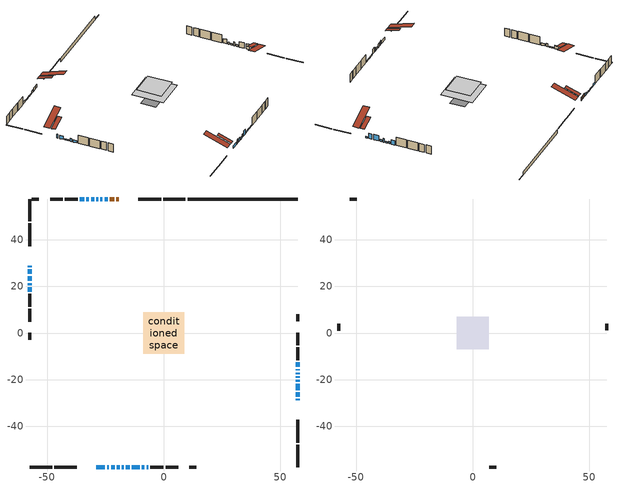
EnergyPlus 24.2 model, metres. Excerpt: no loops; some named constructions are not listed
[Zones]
conditioned space
 floor outside (Floor1 construction): -3.67,-3.67 -3.67,3.67 3.67,3.67 3.67,-3.67 z1.23
 floor adiabatic (AdiabaticFloorConstruction): -8.87,-8.87 -8.87,8.87 8.87,8.87 8.87,-8.87 z3.67
 floor foundation (Slab1 construction): -7.67,-4.14 -7.67,4.14 7.67,4.14 7.67,-4.14 z-1
 wall outside (RimJoist1 construction): 9.32,57.49 -0.24,57.49 / -57.49,-57.49 -47.93,-57.49 / -57.49,57.49 -57.49,47.93 / 57.49,-57.49 57.49,-47.93 z1.23:1.53
 wall outside (RimJoist2 construction): -1.17,57.49 -10.85,57.49 / -47.01,-57.49 -37.32,-57.49 / -57.49,47.01 -57.49,37.32 / 57.49,-47.01 57.49,-37.32 z1.23:1.53
 wall outside (AdiabaticWallConstruction 1): -19.27,57.49 -20.38,57.49 / -21.31,57.49 -23.13,57.49 z1.23:3.26
 wall outside (AdiabaticWallConstruction): 57.49,-28.9 57.49,-28.24 z1.23:2.09; -28.9,-57.49 -25.24,-57.49 z1.23:2.75; -57.49,28.9 -57.49,28.29 / 57.49,-19.14 57.49,-18.53 z1.23:3.57; 57.49,-27.31 57.49,-25.48 z1.23:4.33; 57.49,-24.55 57.49,-21.76 z1.23:4.48; 57.49,-20.83 57.49,-20.07 / -20.12,-57.49 -18.9,-57.49 / -34.19,57.49 -35.97,57.49 z1.23:2.4; 57.49,-17.6 57.49,-16.99 z1.23:2.12; 57.49,-16.06 57.49,-15.45 / -57.49,19.55 -57.49,17.72 z1.23:2.55; -24.06,57.49 -25.38,57.49 z1.23:2.65; -26.3,57.49 -27.22,57.49 z1.23:1.89; -57.49,27.36 -57.49,25.33 / -17.97,-57.49 -17.26,-57.49 z1.23:3.11; -24.31,-57.49 -23.5,-57.49 z1.23:3.67; -22.57,-57.49 -21.05,-57.49 z1.23:3.14; -16.33,-57.49 -14.55,-57.49 z1.23:4.2; -28.15,57.49 -28.97,57.49 / -57.49,24.4 -57.49,22.32 / -13.63,-57.49 -10.32,-57.49 / -9.39,-57.49 -8.27,-57.49 / -7.35,-57.49 -6.63,-57.49 / -29.89,57.49 -31.21,57.49 / -32.14,57.49 -33.26,57.49 z1.23:1.84; 57.49,-14.52 57.49,-12.64 z1.23:3.92; -57.49,21.39 -57.49,20.47 z1.23:3.06
 wall outside (Wall1 construction): -36.89,57.49 -42.44,57.49 / -5.71,-57.49 -0.16,-57.49 / -57.49,16.79 -57.49,11.25 / 57.49,-11.71 57.49,-6.17 z1.23:6.11
 wall outside (Wall2 construction): -43.37,57.49 -48.8,57.49 / 0.77,-57.49 6.2,-57.49 / -57.49,10.32 -57.49,4.88 / 57.49,-5.24 57.49,0.19 z1.23:6.11
 wall outside (Wall4 construction): -53.61,57.49 -56.56,57.49 / 11.01,-57.49 13.96,-57.49 / -57.49,0.07 -57.49,-2.88 / 57.49,5 57.49,7.96 z1.23:6.11
 wall foundation (FoundationWall1 construction): 10.25,57.49,-1 10.25,57.49,1.23 52.77,57.49,1.23 52.77,57.49,-0.59 57.49,57.49,-0.59 57.49,57.49,-1
 window (WindowConstruction): 57.49,-28.9 57.49,-28.24 z1.23:2.09
 window (WindowConstruction 8): -28.9,-57.49 -25.24,-57.49 z1.23:2.75
 window (WindowConstruction 22): -57.49,28.9 -57.49,28.29 z1.23:3.57
 window (WindowConstruction 9): 57.49,-27.31 57.49,-25.48 z1.23:4.33
 window (WindowConstruction 10): 57.49,-24.55 57.49,-21.76 z1.23:4.48
 window (WindowConstruction 11): 57.49,-20.83 57.49,-20.07 z1.23:2.4
 window (WindowConstruction 12): 57.49,-19.14 57.49,-18.53 z1.23:3.57
 window (WindowConstruction 13): 57.49,-17.6 57.49,-16.99 z1.23:2.12
 window (WindowConstruction 1): 57.49,-16.06 57.49,-15.45 z1.23:2.55
 window (WindowConstruction 14): -24.06,57.49 -25.38,57.49 z1.23:2.65
 window (WindowConstruction 15): -26.31,57.49 -27.22,57.49 z1.23:1.89
 window (WindowConstruction 16): -57.49,27.36 -57.49,25.33 z1.23:3.11
 window (WindowConstruction 17): -24.31,-57.49 -23.5,-57.49 z1.23:3.67
 window (WindowConstruction 18): -22.57,-57.49 -21.05,-57.49 z1.23:3.14
 window (WindowConstruction 19): -20.12,-57.49 -18.9,-57.49 z1.23:2.4
 window (WindowConstruction 20): -17.97,-57.49 -17.26,-57.49 z1.23:3.11
 window (WindowConstruction 21): -16.33,-57.49 -14.55,-57.49 z1.23:4.2
 window (WindowConstruction 23): -28.15,57.49 -28.96,57.49 z1.23:1.84
 window (WindowConstruction 2): 57.49,-14.52 57.49,-12.64 z1.23:3.92
 window (WindowConstruction 24): -57.49,24.4 -57.49,22.32 z1.23:1.84
 window (WindowConstruction 25): -13.63,-57.49 -10.32,-57.49 z1.23:1.84
 window (WindowConstruction 26): -9.39,-57.49 -8.27,-57.49 z1.23:1.84
 window (WindowConstruction 27): -7.34,-57.49 -6.63,-57.49 z1.23:1.84
 window (WindowConstruction 3): -29.89,57.49 -31.21,57.49 z1.23:1.84
 window (WindowConstruction 4): -32.14,57.49 -33.26,57.49 z1.23:1.84
 window (WindowConstruction 5): -34.19,57.49 -35.97,57.49 z1.23:2.4
 window (WindowConstruction 6): -57.49,21.39 -57.49,20.48 z1.23:3.06
 window (WindowConstruction 7): -57.49,19.55 -57.49,17.72 z1.23:2.55
 door (Door): -19.27,57.49 -20.38,57.49 z1.23:3.26
 door (Door 1): -21.31,57.49 -23.13,57.49 z1.23:3.26
 ceiling adiabatic (AdiabaticFloorConstruction): 8.87,-8.87 8.87,8.87 -8.87,8.87 -8.87,-8.87 z3.67
 roof outside (Roof2 construction): -18.34,57.49,6.11 -18.34,49.59,8.74 -16.26,49.59,8.74 -16.26,57.49,6.11; -29.83,-57.49,6.11 -29.83,-49.59,8.74 -31.91,-49.59,8.74 -31.91,-57.49,6.11; -57.49,29.83,6.11 -49.59,29.83,8.74 -49.59,31.91,8.74 -57.49,31.91,6.11; 57.49,-29.83,6.11 49.59,-29.83,8.74 49.59,-31.91,8.74 57.49,-31.91,6.11
attic - vented
 floor to conditioned space (Floor2 construction Reversed): -6.91,-6.91 -6.91,6.91 6.91,6.91 6.91,-6.91 z6.11
 wall outside (Wall3 construction): -49.73,57.49 -52.68,57.49 / 7.13,-57.49 10.08,-57.49 / -57.49,3.95 -57.49,1 / 57.49,1.12 57.49,4.07 z1.23:6.11
 roof outside (Roof1 construction): -15.33,57.49,6.11 -15.33,44.03,10.6 -11.78,44.03,10.6 -11.78,57.49,6.11; -32.84,-57.49,6.11 -32.84,-44.03,10.6 -36.39,-44.03,10.6 -36.39,-57.49,6.11; -57.49,32.84,6.11 -44.03,32.84,10.6 -44.03,36.39,10.6 -57.49,36.39,6.11; 57.49,-32.84,6.11 44.03,-32.84,10.6 44.03,-36.39,10.6 57.49,-36.39,6.11
[Construction]
Floor2 construction: ceiling loosefill ins, ceiling stud and cavity, gypsum board
[EnergyManagementSystem:Program]
component_loads_program: Set loads_htg_walls = 0; Set loads_htg_rim_joists = 0; Set loads_htg_foundation_walls = 0; Set loads_htg_floors = 0; Set loads_htg_slabs = 0; Set loads_htg_ceilings = 0; Set loads_htg_roofs = 0; Set loads_htg_windows_conduction = 0; Set loads_htg_windows_solar = 0; Set loads_htg_doors = 0; Set loads_htg_skylights_conduction = 0; Set loads_htg_skylights_solar = 0; Set loads_htg_internal_mass = 0; Set loads_htg_intgains = 0; Set loads_htg_lighting = 0; Set loads_htg_infil = 0; Set loads_htg_mechvent = 0; Set loads_htg_natvent = 0; Set loads_htg_whf = 0; Set loads_htg_ducts = 0; Set loads_clg_walls = 0; Set loads_clg_rim_joists = 0; Set loads_clg_foundation_walls = 0; Set loads_clg_floors = 0; Set loads_clg_slabs = 0; Set loads_clg_ceilings = 0; Set loads_clg_roofs = 0; Set loads_clg_windows_conduction = 0; Set loads_clg_windows_solar = 0; Set loads_clg_doors = 0; Set loads_clg_skylights_conduction = 0; Set loads_clg_skylights_solar = 0; Set loads_clg_internal_mass = 0; Set loads_clg_intgains = 0; Set loads_clg_lighting = 0; Set loads_clg_infil = 0; Set loads_clg_mechvent = 0; Set loads_clg_natvent = 0; Set loads_clg_whf = 0; Set loads_clg_ducts = 0; Set hr_walls = 0; Set hr_walls = hr_walls + s_conv_18 + s_ig_18 + s_sol_18 + s_lgt_18 + s_surf_18; Set hr_walls = hr_walls + s_conv_19 + s_ig_19 + s_sol_19 + s_lgt_19 + s_surf_19; Set hr_walls = hr_walls + s_conv_20 + s_ig_20 + s_sol_20 + s_lgt_20 + s_surf_20; Set hr_walls = hr_walls + s_conv_21 + s_ig_21 + s_sol_21 + s_lgt_21 + s_surf_21; Set hr_walls = hr_walls + s_conv_22 + s_ig_22 + s_sol_22 + s_lgt_22 + s_surf_22; Set hr_walls = hr_walls + s_conv_23 + s_ig_23 + s_sol_23 + s_lgt_23 + s_surf_23; Set hr_walls = hr_walls + s_conv_24 + s_ig_24 + s_sol_24 + s_lgt_24 + s_surf_24; Set hr_walls = hr_walls + s_conv_25 + s_ig_25 + s_sol_25 + s_lgt_25 + s_surf_25; Set hr_walls = hr_walls + s_conv_26 + s_ig_26 + s_sol_26 + s_lgt_26 + s_surf_26; Set hr_walls = hr_walls + s_conv_27 + s_ig_27 + s_sol_27 + s_lgt_27 + s_surf_27; Set hr_walls = hr_walls + s_conv_28 + s_ig_28 + s_sol_28 + s_lgt_28 + s_surf_28; Set hr_walls = hr_walls + s_conv_29 + s_ig_29 + s_sol_29 + s_lgt_29 + s_surf_29; Set hr_rim_joists = 0; Set hr_rim_joists = hr_rim_joists + s_conv_5 + s_ig_5 + s_sol_5 + s_lgt_5 + s_surf_5; Set hr_rim_joists = hr_rim_joists + s_conv_6 + s_ig_6 + s_sol_6 + s_lgt_6 + s_surf_6; Set hr_rim_joists = hr_rim_joists + s_conv_7 + s_ig_7 + s_sol_7 + s_lgt_7 + s_surf_7; Set hr_rim_joists = hr_rim_joists + s_conv_8 + s_ig_8 + s_sol_8 + s_lgt_8 + s_surf_8; Set hr_rim_joists = hr_rim_joists + s_conv_9 + s_ig_9 + s_sol_9 + s_lgt_9 + s_surf_9; Set hr_rim_joists = hr_rim_joists + s_conv_10 + s_ig_10 + s_sol_10 + s_lgt_10 + s_surf_10; Set hr_rim_joists = hr_rim_joists + s_conv_11 + s_ig_11 + s_sol_11 + s_lgt_11 + s_surf_11; Set hr_rim_joists = hr_rim_joists + s_conv_12 + s_ig_12 + s_sol_12 + s_lgt_12 + s_surf_12; Set hr_foundation_walls = 0; Set hr_foundation_walls = hr_foundation_walls + s_conv_2 + s_ig_2 + s_sol_2 + s_lgt_2 + s_surf_2; Set hr_floors = 0; Set hr_floors = hr_floors + s_conv + s_ig + s_sol + s_lgt + s_surf; Set hr_slabs = 0; Set hr_slabs = hr_slabs + s_conv_17 + s_ig_17 + s_sol_17 + s_lgt_17 + s_surf_17; Set hr_ceilings = 0; Set hr_ceilings = hr_ceilings + s_conv_1 + s_ig_1 + s_sol_1 + s_lgt_1 + s_surf_1; Set hr_roofs = 0; Set hr_roofs = hr_roofs + s_conv_13 + s_ig_13 + s_sol_13 + s_lgt_13 + s_surf_13; Set hr_roofs = hr_roofs + s_conv_14 + s_ig_14 + s_sol_14 + s_lgt_14 + s_surf_14; Set hr_roofs = hr_roofs + s_conv_15 + s_ig_15 + s_sol_15 + s_lgt_15 + s_surf_15; Set hr_roofs = hr_roofs + s_conv_16 + s_ig_16 + s_sol_16 + s_lgt_16 + s_surf_16; Set hr_windows_conduction = 0; Set hr_windows_conduction = hr_windows_conduction + ss_conv_2; Set hr_windows_conduction = hr_windows_conduction + ss_ig_2; Set hr_windows_conduction = hr_windows_conduction + ss_surf_2; Set hr_windows_conduction = hr_windows_conduction + ss_conv_3; Set hr_windows_conduction = hr_windows_conduction + ss_ig_3; Set hr_windows_conduction = hr_windows_conduction + ss_surf_3; Set hr_windows_conduction = hr_windows_conduction + ss_conv_4; Set hr_windows_conduction = hr_windows_conduction + ss_ig_4; Set hr_windows_conduction = hr_windows_conduction + ss_surf_4; Set hr_windows_conduction = hr_windows_conduction + ss_conv_5; Set hr_windows_conduction = hr_windows_conduction + ss_ig_5; Set hr_windows_conduction = hr_windows_conduction + ss_surf_5; Set hr_windows_conduction = hr_windows_conduction + ss_conv_6; Set hr_windows_conduction = hr_windows_conduction + ss_ig_6; Set hr_windows_conduction = hr_windows_conduction + ss_surf_6; Set hr_windows_conduction = hr_windows_conduction + ss_conv_7; Set hr_windows_conduction = hr_windows_conduction + ss_ig_7; Set hr_windows_conduction = hr_windows_conduction + ss_surf_7; Set hr_windows_conduction = hr_windows_conduction + ss_conv_8; Set hr_windows_conduction = hr_windows_conduction + ss_ig_8; Set hr_windows_conduction = hr_windows_conduction + ss_surf_8; Set hr_windows_conduction = hr_windows_conduction + ss_conv_9; Set hr_windows_conduction = hr_windows_conduction + ss_ig_9; Set hr_windows_conduction = hr_windows_conduction + ss_surf_9; Set hr_windows_conduction = hr_windows_conduction + ss_conv_10; Set hr_windows_conduction = hr_windows_conduction + ss_ig_10; Set hr_windows_conduction = hr_windows_conduction + ss_surf_10; Set hr_windows_conduction = hr_windows_conduction + ss_conv_11; Set hr_windows_conduction = hr_windows_conduction + ss_ig_11; Set hr_windows_conduction = hr_windows_conduction + ss_surf_11; Set hr_windows_conduction = hr_windows_conduction + ss_conv_12; Set hr_windows_conduction = hr_windows_conduction + ss_ig_12; Set hr_windows_conduction = hr_windows_conduction + ss_surf_12; Set hr_windows_conduction = hr_windows_conduction + ss_conv_13; Set hr_windows_conduction = hr_windows_conduction + ss_ig_13; Set hr_windows_conduction = hr_windows_conduction + ss_surf_13; Set hr_windows_conduction = hr_windows_conduction + ss_conv_14; Set hr_windows_conduction = hr_windows_conduction + ss_ig_14; Set hr_windows_conduction = hr_windows_conduction + ss_surf_14; Set hr_windows_conduction = hr_windows_conduction + ss_conv_15; Set hr_windows_conduction = hr_windows_conduction + ss_ig_15; Set hr_windows_conduction = hr_windows_conduction + ss_surf_15; Set hr_windows_conduction = hr_windows_conduction + ss_conv_16; Set hr_windows_conduction = hr_windows_conduction + ss_ig_16; Set hr_windows_conduction = hr_windows_conduction + ss_surf_16; Set hr_windows_conduction = hr_windows_conduction + ss_conv_17; Set hr_windows_conduction = hr_windows_conduction + ss_ig_17; Set hr_windows_conduction = hr_windows_conduction + ss_surf_17; Set hr_windows_conduction = hr_windows_conduction + ss_conv_18; Set hr_windows_conduction = hr_windows_conduction + ss_ig_18; Set hr_windows_conduction = hr_windows_conduction + ss_surf_18; Set hr_windows_conduction = hr_windows_conduction + ss_conv_19; Set hr_windows_conduction = hr_windows_conduction + ss_ig_19; Set hr_windows_conduction = hr_windows_conduction + ss_surf_19; Set hr_windows_conduction = hr_windows_conduction + ss_conv_20; Set hr_windows_conduction = hr_windows_conduction + ss_ig_20; Set hr_windows_conduction = hr_windows_conduction + ss_surf_20; Set hr_windows_conduction = hr_windows_conduction + ss_conv_21; Set hr_windows_conduction = hr_windows_conduction + ss_ig_21; Set hr_windows_conduction = hr_windows_conduction + ss_surf_21; Set hr_windows_conduction = hr_windows_conduction + ss_conv_22; Set hr_windows_conduction = hr_windows_conduction + ss_ig_22; Set hr_windows_conduction = hr_windows_conduction + ss_surf_22; Set hr_windows_conduction = hr_windows_conduction + ss_conv_23; Set hr_windows_conduction = hr_windows_conduction + ss_ig_23; Set hr_windows_conduction = hr_windows_conduction + ss_surf_23; Set hr_windows_conduction = hr_windows_conduction + ss_conv_24; Set hr_windows_conduction = hr_windows_conduction + ss_ig_24; Set hr_windows_conduction = hr_windows_conduction + ss_surf_24; Set hr_windows_conduction = hr_windows_conduction + ss_conv_25; Set hr_windows_conduction = hr_windows_conduction + ss_ig_25; Set hr_windows_conduction = hr_windows_conduction + ss_surf_25; Set hr_windows_conduction = hr_windows_conduction + ss_conv_26; Set hr_windows_conduction = hr_windows_conduction + ss_ig_26; Set hr_windows_conduction = hr_windows_conduction + ss_surf_26; Set hr_windows_conduction = hr_windows_conduction + ss_conv_27; Set hr_windows_conduction = hr_windows_conduction + ss_ig_27; Set hr_windows_conduction = hr_windows_conduction + ss_surf_27; Set hr_windows_conduction = hr_windows_conduction + ss_conv_28; Set hr_windows_conduction = hr_windows_conduction + ss_ig_28; Set hr_windows_conduction = hr_windows_conduction + ss_surf_28; Set hr_windows_conduction = hr_windows_conduction + ss_conv_29; Set hr_windows_conduction = hr_windows_conduction + ss_ig_29; Set hr_windows_conduction = hr_windows_conduction + ss_surf_29; Set hr_windows_solar = 0; Set hr_windows_solar = hr_windows_solar - ss_trans_in * ZoneTimestep * 3600 + ss_back_out * ZoneTimestep * 3600 + ss_trans_out * ZoneTimestep * 3600; Set hr_windows_solar = hr_windows_solar - ss_trans_in_1 * ZoneTimestep * 3600 + ss_back_out_1 * ZoneTimestep * 3600 + ss_trans_out_1 * ZoneTimestep * 3600; Set hr_windows_solar = hr_windows_solar - ss_trans_in_2 * ZoneTimestep * 3600 + ss_back_out_2 * ZoneTimestep * 3600 + ss_trans_out_2 * ZoneTimestep * 3600; Set hr_windows_solar = hr_windows_solar - ss_trans_in_3 * ZoneTimestep * 3600 + ss_back_out_3 * ZoneTimestep * 3600 + ss_trans_out_3 * ZoneTimestep * 3600; Set hr_windows_solar = hr_windows_solar - ss_trans_in_4 * ZoneTimestep * 3600 + ss_back_out_4 * ZoneTimestep * 3600 + ss_trans_out_4 * ZoneTimestep * 3600; Set hr_windows_solar = hr_windows_solar - ss_trans_in_5 * ZoneTimestep * 3600 + ss_back_out_5 * ZoneTimestep * 3600 + ss_trans_out_5 * ZoneTimestep * 3600; Set hr_windows_solar = hr_windows_solar - ss_trans_in_6 * ZoneTimestep * 3600 + ss_back_out_6 * ZoneTimestep * 3600 + ss_trans_out_6 * ZoneTimestep * 3600; Set hr_windows_solar = hr_windows_solar - ss_trans_in_7 * ZoneTimestep * 3600 + ss_back_out_7 * ZoneTimestep * 3600 + ss_trans_out_7 * ZoneTimestep * 3600; Set hr_windows_solar = hr_windows_solar - ss_trans_in_8 * ZoneTimestep * 3600 + ss_back_out_8 * ZoneTimestep * 3600 + ss_trans_out_8 * ZoneTimestep * 3600; Set hr_windows_solar = hr_windows_solar - ss_trans_in_9 * ZoneTimestep * 3600 + ss_back_out_9 * ZoneTimestep * 3600 + ss_trans_out_9 * ZoneTimestep * 3600; Set hr_windows_solar = hr_windows_solar - ss_trans_in_10 * ZoneTimestep * 3600 + ss_back_out_10 * ZoneTimestep * 3600 + ss_trans_out_10 * ZoneTimestep * 3600; Set hr_windows_solar = hr_windows_solar - ss_trans_in_11 * ZoneTimestep * 3600 + ss_back_out_11 * ZoneTimestep * 3600 + ss_trans_out_11 * ZoneTimestep * 3600; Set hr_windows_solar = hr_windows_solar - ss_trans_in_12 * ZoneTimestep * 3600 + ss_back_out_12 * ZoneTimestep * 3600 + ss_trans_out_12 * ZoneTimestep * 3600; Set hr_windows_solar = hr_windows_solar - ss_trans_in_13 * ZoneTimestep * 3600 + ss_back_out_13 * ZoneTimestep * 3600 + ss_trans_out_13 * ZoneTimestep * 3600; Set hr_windows_solar = hr_windows_solar - ss_trans_in_14 * ZoneTimestep * 3600 + ss_back_out_14 * ZoneTimestep * 3600 + ss_trans_out_14 * ZoneTimestep * 3600; Set hr_windows_solar = hr_windows_solar - ss_trans_in_15 * ZoneTimestep * 3600 + ss_back_out_15 * ZoneTimestep * 3600 + ss_trans_out_15 * ZoneTimestep * 3600; Set hr_windows_solar = hr_windows_solar - ss_trans_in_16 * ZoneTimestep * 3600 + ss_back_out_16 * ZoneTimestep * 3600 + ss_trans_out_16 * ZoneTimestep * 3600; Set hr_windows_solar = hr_windows_solar - ss_trans_in_17 * ZoneTimestep * 3600 + ss_back_out_17 * ZoneTimestep * 3600 + ss_trans_out_17 * ZoneTimestep * 3600; Set hr_windows_solar = hr_windows_solar - ss_trans_in_18 * ZoneTimestep * 3600 + ss_back_out_18 * ZoneTimestep * 3600 + ss_trans_out_18 * ZoneTimestep * 3600; Set hr_windows_solar = hr_windows_solar - ss_trans_in_19 * ZoneTimestep * 3600 + ss_back_out_19 * ZoneTimestep * 3600 + ss_trans_out_19 * ZoneTimestep * 3600; Set hr_windows_solar = hr_windows_solar - ss_trans_in_20 * ZoneTimestep * 3600 + ss_back_out_20 * ZoneTimestep * 3600 + ss_trans_out_20 * ZoneTimestep * 3600; Set hr_windows_solar = hr_windows_solar - ss_trans_in_21 * ZoneTimestep * 3600 + ss_back_out_21 * ZoneTimestep * 3600 + ss_trans_out_21 * ZoneTimestep * 3600; Set hr_windows_solar = hr_windows_solar - ss_trans_in_22 * ZoneTimestep * 3600 + ss_back_out_22 * ZoneTimestep * 3600 + ss_trans_out_22 * ZoneTimestep * 3600; Set hr_windows_solar = hr_windows_solar - ss_trans_in_23 * ZoneTimestep * 3600 + ss_back_out_23 * ZoneTimestep * 3600 + ss_trans_out_23 * ZoneTimestep * 3600; Set hr_windows_solar = hr_windows_solar - ss_trans_in_24 * ZoneTimestep * 3600 + ss_back_out_24 * ZoneTimestep * 3600 + ss_trans_out_24 * ZoneTimestep * 3600; Set hr_windows_solar = hr_windows_solar - ss_trans_in_25 * ZoneTimestep * 3600 + ss_back_out_25 * ZoneTimestep * 3600 + ss_trans_out_25 * ZoneTimestep * 3600; Set hr_windows_solar = hr_windows_solar - ss_trans_in_26 * ZoneTimestep * 3600 + ss_back_out_26 * ZoneTimestep * 3600 + ss_trans_out_26 * ZoneTimestep * 3600; Set hr_windows_solar = hr_windows_solar - ss_trans_in_27 * ZoneTimestep * 3600 + ss_back_out_27 * ZoneTimestep * 3600 + ss_trans_out_27 * ZoneTimestep * 3600; Set hr_doors = 0; Set hr_doors = hr_doors + ss_sol; Set hr_doors = hr_doors + ss_lgt; Set hr_doors = hr_doors + ss_conv; Set hr_doors = hr_doors + ss_ig; Set hr_doors = hr_doors + ss_surf; Set hr_doors = hr_doors + ss_sol_1; Set hr_doors = hr_doors + ss_lgt_1; Set hr_doors = hr_doors + ss_conv_1; Set hr_doors = hr_doors + ss_ig_1; Set hr_doors = hr_doors + ss_surf_1; Set hr_skylights_conduction = 0; Set hr_skylights_solar = 0; Set hr_internal_mass = 0; Set hr_internal_mass = hr_internal_mass + s_conv_3 + s_ig_3 + s_sol_3 + s_lgt_3 + s_surf_3; Set hr_internal_mass = hr_internal_mass + s_conv_4 + s_ig_4 + s_sol_4 + s_lgt_4 + s_surf_4; Set hr_internal_mass = hr_internal_mass + im_conv + im_ig + im_sol + im_lgt + im_surf; Set hr_internal_mass = hr_internal_mass + im_conv_1 + im_ig_1 + im_sol_1 + im_lgt_1 + im_surf_1; Set hr_intgains = 0; Set hr_intgains = hr_intgains - ig_ee_conv - ig_ee_rad - ig_ee_conv_1 - ig_ee_rad_1 - ig_ee_conv_2 - ig_ee_rad_2 - ig_ee_conv_3 - ig_ee_rad_3 - ig_ee_conv_4 - ig_ee_rad_4 - ig_ee_conv_5 - ig_ee_rad_5 - ig_ee_conv_6 - ig_ee_rad_6 - ig_oe_conv - ig_oe_rad - ig_oe_conv_1 - ig_oe_rad_1 - ig_oe_conv_2 - ig_oe_rad_2 - ig_oe_conv_3 - ig_oe_rad_3 - ig_oe_conv_4 - ig_oe_rad_4 - ig_oe_conv_5 - ig_oe_rad_5 - ig_ppl_conv - ig_ppl_rad; Set hr_lighting = 0; Set hr_lighting = hr_lighting - ig_lgt_conv - ig_lgt_rad - ig_lgt_vis; Set hr_infil = 0; Set hr_infil = hr_infil - airflow_gain + airflow_loss; Set hr_natvent = 0; Set hr_natvent = hr_natvent - airflow_gain_1 + airflow_loss_1; Set hr_whf = 0; Set hr_whf = hr_whf - airflow_gain_2 + airflow_loss_2; Set hr_mechvent = 0; Set hr_mechvent = hr_mechvent - mv_conv - mv_rad - mv_conv_1 - mv_rad_1 - mv_conv_2 - mv_rad_2 - mv_conv_3 - mv_rad_3 - mv_conv_4 - mv_rad_4 - mv_conv_5 - mv_rad_5 - mv_conv_6 - mv_rad_6 - mv_conv_7 - mv_rad_7; Set hr_ducts = 0; Set hr_intgains = hr_intgains + dhw_loss * (1.0*(1-dhw_rtf) + 1.0*dhw_rtf); Set hr_intgains = hr_intgains + dhw_loss_1 * (1.0*(1-dhw_rtf_1) + 1.0*dhw_rtf_1); Set htg_mode = 0; Set clg_mode = 0; If (htg_load_cond > 0); Set htg_mode = 1.0; ElseIf (clg_load_cond > 0); Set clg_mode = 1.0; Else; Set htg_season = 0; Set clg_season = 0; If ((DayOfYear >= 1) && (DayOfYear <= 365)); Set clg_season = 1; EndIf; If ((DayOfYear >= 1) && (DayOfYear <= 365)); Set htg_season = 1; EndIf; If ((airflow_gain_1 <> 0) || (airflow_loss_1 <> 0)) && (clg_season == 1); Set clg_mode = 1.0; ElseIf ((airflow_gain_2 <> 0) || (airflow_loss_2 <> 0)) && (clg_season == 1); Set clg_mode = 1.0; Else; Set Tmid_setpoint = (htg_sp_s_1 + clg_sp_s_1) / 2; If (tin_s_1 > Tmid_setpoint) && (clg_season == 1); Set clg_mode = 1.0; ElseIf (tin_s_1 < Tmid_setpoint) && (htg_season == 1); Set htg_mode = 1.0; EndIf; EndIf; EndIf; Set loads_htg_walls = loads_htg_walls + (hr_walls * htg_mode * 1); Set loads_htg_rim_joists = loads_htg_rim_joists + (hr_rim_joists * htg_mode * 1); Set loads_htg_foundation_walls = loads_htg_foundation_walls + (hr_foundation_walls * htg_mode * 1); Set loads_htg_floors = loads_htg_floors + (hr_floors * htg_mode * 1); Set loads_htg_slabs = loads_htg_slabs + (hr_slabs * htg_mode * 1); Set loads_htg_ceilings = loads_htg_ceilings + (hr_ceilings * htg_mode * 1); Set loads_htg_roofs = loads_htg_roofs + (hr_roofs * htg_mode * 1); Set loads_htg_windows_conduction = loads_htg_windows_conduction + (hr_windows_conduction * htg_mode * 1); Set loads_htg_windows_solar = loads_htg_windows_solar + (hr_windows_solar * htg_mode * 1); Set loads_htg_doors = loads_htg_doors + (hr_doors * htg_mode * 1); Set loads_htg_skylights_conduction = loads_htg_skylights_conduction + (hr_skylights_conduction * htg_mode * 1); Set loads_htg_skylights_solar = loads_htg_skylights_solar + (hr_skylights_solar * htg_mode * 1); Set loads_htg_internal_mass = loads_htg_internal_mass + (hr_internal_mass * htg_mode * 1); Set loads_htg_intgains = loads_htg_intgains + (hr_intgains * htg_mode * 1); Set loads_htg_lighting = loads_htg_lighting + (hr_lighting * htg_mode * 1); Set loads_htg_infil = loads_htg_infil + (hr_infil * htg_mode * 1); Set loads_htg_mechvent = loads_htg_mechvent + (hr_mechvent * htg_mode * 1); Set loads_htg_natvent = loads_htg_natvent + (hr_natvent * htg_mode * 1); Set loads_htg_whf = loads_htg_whf + (hr_whf * htg_mode * 1); Set loads_htg_ducts = loads_htg_ducts + (hr_ducts * htg_mode * 1); Set loads_clg_walls = loads_clg_walls + (-hr_walls * clg_mode * 1); Set loads_clg_rim_joists = loads_clg_rim_joists + (-hr_rim_joists * clg_mode * 1); Set loads_clg_foundation_walls = loads_clg_foundation_walls + (-hr_foundation_walls * clg_mode * 1); Set loads_clg_floors = loads_clg_floors + (-hr_floors * clg_mode * 1); Set loads_clg_slabs = loads_clg_slabs + (-hr_slabs * clg_mode * 1); Set loads_clg_ceilings = loads_clg_ceilings + (-hr_ceilings * clg_mode * 1); Set loads_clg_roofs = loads_clg_roofs + (-hr_roofs * clg_mode * 1); Set loads_clg_windows_conduction = loads_clg_windows_conduction + (-hr_windows_conduction * clg_mode * 1); Set loads_clg_windows_solar = loads_clg_windows_solar + (-hr_windows_solar * clg_mode * 1); Set loads_clg_doors = loads_clg_doors + (-hr_doors * clg_mode * 1); Set loads_clg_skylights_conduction = loads_clg_skylights_conduction + (-hr_skylights_conduction * clg_mode * 1); Set loads_clg_skylights_solar = loads_clg_skylights_solar + (-hr_skylights_solar * clg_mode * 1); Set loads_clg_internal_mass = loads_clg_internal_mass + (-hr_internal_mass * clg_mode * 1); Set loads_clg_intgains = loads_clg_intgains + (-hr_intgains * clg_mode * 1); Set loads_clg_lighting = loads_clg_lighting + (-hr_lighting * clg_mode * 1); Set loads_clg_infil = loads_clg_infil + (-hr_infil * clg_mode * 1); Set loads_clg_mechvent = loads_clg_mechvent + (-hr_mechvent * clg_mode * 1); Set loads_clg_natvent = loads_clg_natvent + (-hr_natvent * clg_mode * 1); Set loads_clg_whf = loads_clg_whf + (-hr_whf * clg_mode * 1); Set loads_clg_ducts = loads_clg_ducts + (-hr_ducts * clg_mode * 1)
infil_program: Set p_m = 0.14; Set p_s = 0.22; Set s_m = 270; Set s_s = 370; Set z_m = 9.99744; Set z_s = 6.455078253376388; Set f_t = (((s_m/z_m)^p_m)*((z_s/s_s)^p_s)); Set Tdiff = tin_s-tout_s; Set dT = @Abs Tdiff; Set c = 0.1643; Set Cs = 0.1152; Set Cw = 0.1513; Set n = 0.65; Set sft = (f_t*0.54); Set temp1 = ((c*Cw)*((sft*site_vw_s)^(2*n)))^2; Set Qinf = (((c*Cs*(dT^n))^2)+temp1)^0.5; Set Qinf = (@Max Qinf 0); Set mech_vent_house_fan_sensible_load_act = 0.0; Set mech_vent_house_fan_latent_load_act = 0.0; Set OASupInPb = out_pb_s; Set OASupInTemp = tout_s; Set OASupInW = out_wt_s; Set OASupRho = (@RhoAirFnPbTdbW OASupInPb OASupInTemp OASupInW); Set OASupCp = (@CpAirFnW OASupInW); Set OASupInEnth = (@HFnTdbW OASupInTemp OASupInW); Set ZoneTemp = tin_s; Set ZoneW = win_s; Set ZoneCp = (@CpAirFnW ZoneW); Set ZoneAirEnth = (@HFnTdbW ZoneTemp ZoneW); Set mech_vent_house_fan_cfis_act = 0.0; Set QWHV_cfis_sup = 0.0; Set QWHV_cfis_suppl_sup = 0.0; Set QWHV_cfis_suppl_exh = 0.0; Set Qrange = 0; Set Qrange = Qrange + 0.075 * mech_vent_range_fan_0_sch_s; Set Qbath = 0; Set Qbath = Qbath + 0.066 * mech_vent_bath_fan_0_sch_s; Set Qbath = Qbath + 0.066 * mech_vent_bath_fan_1_sch_s; Set Qbath = Qbath + 0.066 * mech_vent_bath_fan_2_sch_s; Set Qdryer = 0; Set Qdryer = Qdryer + 0.00308 * clothes_dryer_exhaust_0_sch_s; Set QWHV_sup = 0.0; Set QWHV_exh = 0.00375; Set Qsupply = QWHV_sup + QWHV_cfis_sup + QWHV_cfis_suppl_sup; Set Qexhaust = Qrange + Qbath + Qdryer + QWHV_exh + QWHV_cfis_suppl_exh; Set Qfan = (@Max Qexhaust Qsupply); Set Qducts = 0; If Qducts < 0; Set Qsupply = Qsupply - Qducts; Else; Set Qexhaust = Qexhaust + Qducts; EndIf; Set Qfan_with_ducts = (@Max Qexhaust Qsupply); Set Qimb = (@Abs (Qsupply - Qexhaust)); If Qinf + Qimb > 0; Set Qtot = Qfan_with_ducts + (Qinf^2) / (Qinf + Qimb); Else; Set Qtot = Qfan_with_ducts; EndIf; Set Qinf_adj = Qtot - Qfan; Set infil_flow_act = Qinf_adj; Set infil_program_Qinf = Qinf_adj; Set infil_program_Qfan = Qfan; Set Qload = Qfan; Set Effectiveness_Sens = 0.0; Set Effectiveness_Lat = 0.0; Set Fan_MFR = Qload * OASupRho; Set ZoneInEnth = OASupInEnth; Set ZoneInTemp = OASupInTemp; Set FanTotalToCond = Fan_MFR * (ZoneInEnth - ZoneAirEnth); Set FanSensToCond = Fan_MFR * ZoneCp * (ZoneInTemp - ZoneTemp); Set FanLatToCond = FanTotalToCond - FanSensToCond; Set mech_vent_house_fan_sensible_load_act = mech_vent_house_fan_sensible_load_act + FanSensToCond; Set mech_vent_house_fan_latent_load_act = mech_vent_house_fan_latent_load_act + FanLatToCond
natural_vent_program: Set Tin = tin_s; Set Tout = tout_s; Set Wout = out_wt_s; Set Pbar = out_pb_s; Set Phiout = (@RhFnTdbWPb Tout Wout Pbar); Set MaxHR = 0.0115; Set Tnvsp = (htg_sp_s + clg_sp_s) / 2; Set NVavail = natural_vent_s; Set ClgSsnAvail = cool_season; Set Qnv = 0; Set Qwhf = 0; Set whole_house_fan_mix_act = 0; Set whole_house_fan_act = 0; If ((Wout < MaxHR) && (Tin > Tout) && (Tin > Tnvsp) && (ClgSsnAvail > 0)); Set WHF_Flow = 0; Set Adj = (Tin-Tnvsp)/(Tin-Tout); Set Adj = (@Min Adj 1); Set Adj = (@Max Adj 0); If (WHF_Flow > 0); Set Qwhf = WHF_Flow*Adj; Set whole_house_fan_mix_act = WHF_Flow*Adj; Set WHF_W = 0; Set whole_house_fan_act = WHF_W*Adj; ElseIf (NVavail > 0); Set NVArea = 0.0; Set Cs = 0.00023742129258900695; Set Cw = 3.607081523937105e-05; Set Tdiff = Tin-Tout; Set dT = (@Abs Tdiff); Set Vwind = site_vw_s; Set SGNV = NVArea*Adj*((((Cs*dT)+(Cw*(Vwind^2)))^0.5)/1000); Set MaxNV = 7.197223679330306; Set Qnv = (@Min SGNV MaxNV); EndIf; EndIf; Set natural_vent_flow_act = Qnv; Set whole_house_fan_flow_act = Qwhf; Set natural_vent_program_Qnv = Qnv; Set natural_vent_program_Qwhf = Qwhf
total_airflows_program: Set total_infil_flow_rate = 0; Set total_mechvent_flow_rate = 0; Set total_natvent_flow_rate = 0; Set total_whf_flow_rate = 0; Set total_infil_flow_rate = total_infil_flow_rate + (infil_program_Qinf * 1); Set total_mechvent_flow_rate = total_mechvent_flow_rate + (infil_program_Qfan * 1); Set total_natvent_flow_rate = total_natvent_flow_rate + (natural_vent_program_Qnv * 1); Set total_whf_flow_rate = total_whf_flow_rate + (natural_vent_program_Qwhf * 1)
total_loads_program: Set loads_htg_tot = 0; Set loads_clg_tot = 0; If htg_load_cond > 0; Set loads_htg_tot = loads_htg_tot + (htg_load_cond - clg_load_cond) * 1.0; EndIf; Set loads_htg_tot = (@Max loads_htg_tot 0); If clg_load_cond > 0; Set loads_clg_tot = loads_clg_tot + (clg_load_cond - htg_load_cond) * 1.0; EndIf; Set loads_clg_tot = (@Max loads_clg_tot 0)
unit_heater_supply_fan_1_disaggregate_program: Set unit_heater_supply_fan_1_primary_htg = 0; If unit_heater_htg_coil_1_s > 0; Set unit_heater_supply_fan_1_primary_htg = unit_heater_supply_fan_1_s; EndIf
unit_heater_supply_fan_disaggregate_program: Set unit_heater_supply_fan_primary_htg = 0; If unit_heater_htg_coil_s > 0; Set unit_heater_supply_fan_primary_htg = unit_heater_supply_fan_s; EndIf
unmet_hours_program: Set htg_unmet_hours = 0; Set clg_unmet_hours = 0; Set unit_htg_unmet_hours = 0; If ((DayOfYear >= 1) && (DayOfYear <= 365)); Set unit_htg_unmet_hours = unit_htg_unmet_hours + conditioned_space_htg_unmet_s; If unit_htg_unmet_hours > htg_unmet_hours; Set htg_unmet_hours = unit_htg_unmet_hours; EndIf; EndIf; Set unit_clg_unmet_hours = 0; If ((DayOfYear >= 1) && (DayOfYear <= 365)); Set unit_clg_unmet_hours = unit_clg_unmet_hours + conditioned_space_clg_unmet_s; If unit_clg_unmet_hours > clg_unmet_hours; Set clg_unmet_hours = unit_clg_unmet_hours; EndIf; EndIf
water_heater_1_EC_adj: If WarmupFlag == 0; Set dhw_e_cons = water_heater_1_energy + water_heater_1_on_cycle_parasitic + water_heater_1_off_cycle_parasitic; Set water_heater_1_ec_adj_act = 0.0 * dhw_e_cons / 1; EndIf
water_heater_EC_adj: If WarmupFlag == 0; Set dhw_e_cons = water_heater_energy + water_heater_on_cycle_parasitic + water_heater_off_cycle_parasitic; Set water_heater_ec_adj_act = 0.0 * dhw_e_cons / 1; EndIf
[EnergyManagementSystem:ProgramCallingManager]
air_source_heat_pump_supply_fan_disaggregate_program_calling_manager: EndOfSystemTimestepBeforeHVACReporting; air_source_heat_pump_supply_fan_disaggregate_program
component_loads_program_calling_manager: EndOfZoneTimestepAfterZoneReporting; component_loads_program
fridge_schedule_program_calling_manager: BeginZoneTimestepAfterInitHeatBalance; fridge_schedule_program
infil_program_calling_manager: BeginZoneTimestepAfterInitHeatBalance; infil_program
natural_vent_program_calling_manager: BeginZoneTimestepAfterInitHeatBalance; natural_vent_program
total_airflows_program_calling_manager: EndOfZoneTimestepAfterZoneReporting; total_airflows_program
total_loads_program_calling_manager: EndOfZoneTimestepAfterZoneReporting; total_loads_program
unit_heater_supply_fan_1_disaggregate_program_calling_manager: EndOfSystemTimestepBeforeHVACReporting; unit_heater_supply_fan_1_disaggregate_program
unit_heater_supply_fan_disaggregate_program_calling_manager: EndOfSystemTimestepBeforeHVACReporting; unit_heater_supply_fan_disaggregate_program
unmet_hours_program_calling_manager: EndOfZoneTimestepBeforeZoneReporting; unmet_hours_program
water_heater_1_EC_adj_ProgramManager: EndOfSystemTimestepBeforeHVACReporting; water_heater_1_EC_adj
water_heater_EC_adj_ProgramManager: EndOfSystemTimestepBeforeHVACReporting; water_heater_EC_adj
[EnergyManagementSystem:OutputVariable] Type of Data in Variable=Summed
Name | EMS Variable | Update Frequency | EMS Program or Subroutine | Units
air source heat pump supply fan disaggregate clg | air_source_heat_pump_supply_fan_clg | SystemTimestep | air_source_heat_pump_supply_fan_disaggregate_program | J
air source heat pump supply fan disaggregate htg backup | air_source_heat_pump_supply_fan_backup_htg | SystemTimestep | air_source_heat_pump_supply_fan_disaggregate_program | J
air source heat pump supply fan disaggregate htg primary | air_source_heat_pump_supply_fan_primary_htg | SystemTimestep | air_source_heat_pump_supply_fan_disaggregate_program | J
unit heater supply fan 1 disaggregate htg primary | unit_heater_supply_fan_1_primary_htg | SystemTimestep | unit_heater_supply_fan_1_disaggregate_program | J
unit heater supply fan disaggregate htg primary | unit_heater_supply_fan_primary_htg | SystemTimestep | unit_heater_supply_fan_disaggregate_program | J
loads_htg_tot_peakload_outvar; loads_htg_tot_annual_outvar; Energy Management System Output Variable 1; Energy Management System Output Variable 45 | loads_htg_tot | ZoneTimestep | total_loads_program | J
loads_clg_tot_peakload_outvar; loads_clg_tot_annual_outvar; Energy Management System Output Variable 2; Energy Management System Output Variable 46 | loads_clg_tot | ZoneTimestep | total_loads_program | J
htg_unmet_hours_annual_outvar; Energy Management System Output Variable 3 | htg_unmet_hours | ZoneTimestep | unmet_hours_program | hr
clg_unmet_hours_annual_outvar; Energy Management System Output Variable 4 | clg_unmet_hours | ZoneTimestep | unmet_hours_program | hr
loads_htg_roofs_annual_outvar; Energy Management System Output Variable 5 | loads_htg_roofs | ZoneTimestep | component_loads_program | J
loads_htg_ceilings_annual_outvar; Energy Management System Output Variable 6 | loads_htg_ceilings | ZoneTimestep | component_loads_program | J
loads_htg_walls_annual_outvar; Energy Management System Output Variable 7 | loads_htg_walls | ZoneTimestep | component_loads_program | J
loads_htg_rim_joists_annual_outvar; Energy Management System Output Variable 8 | loads_htg_rim_joists | ZoneTimestep | component_loads_program | J
loads_htg_foundation_walls_annual_outvar; Energy Management System Output Variable 9 | loads_htg_foundation_walls | ZoneTimestep | component_loads_program | J
loads_htg_doors_annual_outvar; Energy Management System Output Variable 10 | loads_htg_doors | ZoneTimestep | component_loads_program | J
loads_htg_windows_conduction_annual_outvar; Energy Management System Output Variable 11 | loads_htg_windows_conduction | ZoneTimestep | component_loads_program | J
loads_htg_windows_solar_annual_outvar; Energy Management System Output Variable 12 | loads_htg_windows_solar | ZoneTimestep | component_loads_program | J
loads_htg_skylights_conduction_annual_outvar; Energy Management System Output Variable 13 | loads_htg_skylights_conduction | ZoneTimestep | component_loads_program | J
loads_htg_skylights_solar_annual_outvar; Energy Management System Output Variable 14 | loads_htg_skylights_solar | ZoneTimestep | component_loads_program | J
loads_htg_floors_annual_outvar; Energy Management System Output Variable 15 | loads_htg_floors | ZoneTimestep | component_loads_program | J
loads_htg_slabs_annual_outvar; Energy Management System Output Variable 16 | loads_htg_slabs | ZoneTimestep | component_loads_program | J
loads_htg_internal_mass_annual_outvar; Energy Management System Output Variable 17 | loads_htg_internal_mass | ZoneTimestep | component_loads_program | J
loads_htg_infil_annual_outvar; Energy Management System Output Variable 18 | loads_htg_infil | ZoneTimestep | component_loads_program | J
loads_htg_natvent_annual_outvar; Energy Management System Output Variable 19 | loads_htg_natvent | ZoneTimestep | component_loads_program | J
loads_htg_mechvent_annual_outvar; Energy Management System Output Variable 20 | loads_htg_mechvent | ZoneTimestep | component_loads_program | J
loads_htg_whf_annual_outvar; Energy Management System Output Variable 21 | loads_htg_whf | ZoneTimestep | component_loads_program | J
loads_htg_ducts_annual_outvar; Energy Management System Output Variable 22 | loads_htg_ducts | ZoneTimestep | component_loads_program | J
loads_htg_intgains_annual_outvar; Energy Management System Output Variable 23 | loads_htg_intgains | ZoneTimestep | component_loads_program | J
loads_htg_lighting_annual_outvar; Energy Management System Output Variable 24 | loads_htg_lighting | ZoneTimestep | component_loads_program | J
loads_clg_roofs_annual_outvar; Energy Management System Output Variable 25 | loads_clg_roofs | ZoneTimestep | component_loads_program | J
loads_clg_ceilings_annual_outvar; Energy Management System Output Variable 26 | loads_clg_ceilings | ZoneTimestep | component_loads_program | J
loads_clg_walls_annual_outvar; Energy Management System Output Variable 27 | loads_clg_walls | ZoneTimestep | component_loads_program | J
loads_clg_rim_joists_annual_outvar; Energy Management System Output Variable 28 | loads_clg_rim_joists | ZoneTimestep | component_loads_program | J
loads_clg_foundation_walls_annual_outvar; Energy Management System Output Variable 29 | loads_clg_foundation_walls | ZoneTimestep | component_loads_program | J
loads_clg_doors_annual_outvar; Energy Management System Output Variable 30 | loads_clg_doors | ZoneTimestep | component_loads_program | J
loads_clg_windows_conduction_annual_outvar; Energy Management System Output Variable 31 | loads_clg_windows_conduction | ZoneTimestep | component_loads_program | J
loads_clg_windows_solar_annual_outvar; Energy Management System Output Variable 32 | loads_clg_windows_solar | ZoneTimestep | component_loads_program | J
loads_clg_skylights_conduction_annual_outvar; Energy Management System Output Variable 33 | loads_clg_skylights_conduction | ZoneTimestep | component_loads_program | J
loads_clg_skylights_solar_annual_outvar; Energy Management System Output Variable 34 | loads_clg_skylights_solar | ZoneTimestep | component_loads_program | J
loads_clg_floors_annual_outvar; Energy Management System Output Variable 35 | loads_clg_floors | ZoneTimestep | component_loads_program | J
loads_clg_slabs_annual_outvar; Energy Management System Output Variable 36 | loads_clg_slabs | ZoneTimestep | component_loads_program | J
loads_clg_internal_mass_annual_outvar; Energy Management System Output Variable 37 | loads_clg_internal_mass | ZoneTimestep | component_loads_program | J
loads_clg_infil_annual_outvar; Energy Management System Output Variable 38 | loads_clg_infil | ZoneTimestep | component_loads_program | J
loads_clg_natvent_annual_outvar; Energy Management System Output Variable 39 | loads_clg_natvent | ZoneTimestep | component_loads_program | J
loads_clg_mechvent_annual_outvar; Energy Management System Output Variable 40 | loads_clg_mechvent | ZoneTimestep | component_loads_program | J
loads_clg_whf_annual_outvar; Energy Management System Output Variable 41 | loads_clg_whf | ZoneTimestep | component_loads_program | J
loads_clg_ducts_annual_outvar; Energy Management System Output Variable 42 | loads_clg_ducts | ZoneTimestep | component_loads_program | J
loads_clg_intgains_annual_outvar; Energy Management System Output Variable 43 | loads_clg_intgains | ZoneTimestep | component_loads_program | J
loads_clg_lighting_annual_outvar; Energy Management System Output Variable 44 | loads_clg_lighting | ZoneTimestep | component_loads_program | J
[Schedule:Day:Interval]
interior lighting schedule day: No, 01:00, 0.108182, 04:00, 0.0901515, 05:00, 0.0991667, 06:00, 0.162273, 07:00, 0.270455, 08:00, 0.342576, 10:00, 0.369621, 11:00, 0.351591, 12:00, 0.333561, 13:00, 0.324545, 14:00, 0.31553, 15:00, 0.333561, 16:00, 0.369621, 17:00, 0.450758, 18:00, 0.585985, 19:00, 0.775303, 20:00, 0.955606, 21:00, 0.991667, 22:00, 0.712197, 23:00, 0.360606, 24:00, 0.162273
interior lighting schedule day 1: No, 01:00, 0.100909, 04:00, 0.0840909, 05:00, 0.0925, 06:00, 0.151364, 07:00, 0.252273, 08:00, 0.319545, 10:00, 0.344773, 11:00, 0.327955, 12:00, 0.311136, 13:00, 0.302727, 14:00, 0.294318, 15:00, 0.311136, 16:00, 0.344773, 17:00, 0.420455, 18:00, 0.546591, 19:00, 0.723182, 20:00, 0.891364, 21:00, 0.925, 22:00, 0.664318, 23:00, 0.336364, 24:00, 0.151364
interior lighting schedule day 2: No, 01:00, 0.0927273, 04:00, 0.0772727, 05:00, 0.085, 06:00, 0.139091, 07:00, 0.231818, 08:00, 0.293636, 10:00, 0.316818, 11:00, 0.301364, 12:00, 0.285909, 13:00, 0.278182, 14:00, 0.270455, 15:00, 0.285909, 16:00, 0.316818, 17:00, 0.386364, 18:00, 0.502273, 19:00, 0.664545, 20:00, 0.819091, 21:00, 0.85, 22:00, 0.610455, 23:00, 0.309091, 24:00, 0.139091
interior lighting schedule day 3: No, 01:00, 0.0845455, 04:00, 0.0704545, 05:00, 0.0775, 06:00, 0.126818, 07:00, 0.211364, 08:00, 0.267727, 10:00, 0.288864, 11:00, 0.274773, 12:00, 0.260682, 13:00, 0.253636, 14:00, 0.246591, 15:00, 0.260682, 16:00, 0.288864, 17:00, 0.352273, 18:00, 0.457955, 19:00, 0.605909, 20:00, 0.746818, 21:00, 0.775, 22:00, 0.556591, 23:00, 0.281818, 24:00, 0.126818
interior lighting schedule day 4: No, 01:00, 0.0763636, 04:00, 0.0636364, 05:00, 0.07, 06:00, 0.114545, 07:00, 0.190909, 08:00, 0.241818, 10:00, 0.260909, 11:00, 0.248182, 12:00, 0.235455, 13:00, 0.229091, 14:00, 0.222727, 15:00, 0.235455, 16:00, 0.260909, 17:00, 0.318182, 18:00, 0.413636, 19:00, 0.547273, 20:00, 0.674545, 21:00, 0.7, 22:00, 0.502727, 23:00, 0.254545, 24:00, 0.114545
interior lighting schedule day 5: No, 01:00, 0.0727273, 04:00, 0.0606061, 05:00, 0.0666667, 06:00, 0.109091, 07:00, 0.181818, 08:00, 0.230303, 10:00, 0.248485, 11:00, 0.236364, 12:00, 0.224242, 13:00, 0.218182, 14:00, 0.212121, 15:00, 0.224242, 16:00, 0.248485, 17:00, 0.30303, 18:00, 0.393939, 19:00, 0.521212, 20:00, 0.642424, 21:00, 0.666667, 22:00, 0.478788, 23:00, 0.242424, 24:00, 0.109091
interior lighting schedule day 6: No, 01:00, 0.0745455, 04:00, 0.0621212, 05:00, 0.0683333, 06:00, 0.111818, 07:00, 0.186364, 08:00, 0.236061, 10:00, 0.254697, 11:00, 0.242273, 12:00, 0.229848, 13:00, 0.223636, 14:00, 0.217424, 15:00, 0.229848, 16:00, 0.254697, 17:00, 0.310606, 18:00, 0.403788, 19:00, 0.534242, 20:00, 0.658485, 21:00, 0.683333, 22:00, 0.490758, 23:00, 0.248485, 24:00, 0.111818
interior lighting schedule day 7: No, 01:00, 0.08, 04:00, 0.0666667, 05:00, 0.0733333, 06:00, 0.12, 07:00, 0.2, 08:00, 0.253333, 10:00, 0.273333, 11:00, 0.26, 12:00, 0.246667, 13:00, 0.24, 14:00, 0.233333, 15:00, 0.246667, 16:00, 0.273333, 17:00, 0.333333, 18:00, 0.433333, 19:00, 0.573333, 20:00, 0.706667, 21:00, 0.733333, 22:00, 0.526667, 23:00, 0.266667, 24:00, 0.12
interior lighting schedule day 8: No, 01:00, 0.0890909, 04:00, 0.0742424, 05:00, 0.0816667, 06:00, 0.133636, 07:00, 0.222727, 08:00, 0.282121, 10:00, 0.304394, 11:00, 0.289545, 12:00, 0.274697, 13:00, 0.267273, 14:00, 0.259848, 15:00, 0.274697, 16:00, 0.304394, 17:00, 0.371212, 18:00, 0.482576, 19:00, 0.638485, 20:00, 0.78697, 21:00, 0.816667, 22:00, 0.586515, 23:00, 0.29697, 24:00, 0.133636
interior lighting schedule day 9: No, 01:00, 0.0972727, 04:00, 0.0810606, 05:00, 0.0891667, 06:00, 0.145909, 07:00, 0.243182, 08:00, 0.30803, 10:00, 0.332348, 11:00, 0.316136, 12:00, 0.299924, 13:00, 0.291818, 14:00, 0.283712, 15:00, 0.299924, 16:00, 0.332348, 17:00, 0.405303, 18:00, 0.526894, 19:00, 0.697121, 20:00, 0.859242, 21:00, 0.891667, 22:00, 0.640379, 23:00, 0.324242, 24:00, 0.145909
interior lighting schedule day 10: No, 01:00, 0.105455, 04:00, 0.0878788, 05:00, 0.0966667, 06:00, 0.158182, 07:00, 0.263636, 08:00, 0.333939, 10:00, 0.360303, 11:00, 0.342727, 12:00, 0.325152, 13:00, 0.316364, 14:00, 0.307576, 15:00, 0.325152, 16:00, 0.360303, 17:00, 0.439394, 18:00, 0.571212, 19:00, 0.755758, 20:00, 0.931515, 21:00, 0.966667, 22:00, 0.694242, 23:00, 0.351515, 24:00, 0.158182
interior lighting schedule day 11: No, 01:00, 0.109091, 04:00, 0.0909091, 05:00, 0.1, 06:00, 0.163636, 07:00, 0.272727, 08:00, 0.345455, 10:00, 0.372727, 11:00, 0.354545, 12:00, 0.336364, 13:00, 0.327273, 14:00, 0.318182, 15:00, 0.336364, 16:00, 0.372727, 17:00, 0.454545, 18:00, 0.590909, 19:00, 0.781818, 20:00, 0.963636, 21:00, 1, 22:00, 0.718182, 23:00, 0.363636, 24:00, 0.163636
interior lighting schedule default day; occupants schedule default day; clothes dryer schedule default day; cooking range schedule default day; mech vent bath fan 0 schedule default day; mech vent bath fan 1 schedule default day; mech vent bath fan 2 schedule default day; mech vent range fan 0 schedule default day; misc plug loads schedule default day; general water use schedule default day; clothes dryer exhaust 0 schedule default day; cooling season schedule day; cooling season schedule day 2; cooling season schedule default day; exterior lighting schedule default day; natural vent schedule default day: No, 24:00, 0
occupants schedule day: No, 05:00, 0.426829, 06:00, 0.719512, 07:00, 1, 08:00, 0.670732, 09:00, 0.329268, 14:00, 0.170732, 15:00, 0.231707, 16:00, 0.329268, 17:00, 0.5, 18:00, 0.670732, 19:00, 0.829268, 21:00, 1, 22:00, 0.853659, 23:00, 0.646341, 24:00, 0.426829
clothes dryer schedule day; clothes dryer exhaust 0 schedule day: No, 01:00, 0.123457, 02:00, 0.0740741, 03:00, 0.0493827, 04:00, 0.0246914, 05:00, 0.0493827, 06:00, 0.0740741, 07:00, 0.197531, 08:00, 0.395062, 09:00, 0.592593, 10:00, 0.839506, 11:00, 0.962963, 12:00, 1, 13:00, 0.91358, 14:00, 0.82716, 15:00, 0.716049, 16:00, 0.753086, 17:00, 0.679012, 18:00, 0.666667, 20:00, 0.62963, 21:00, 0.641975, 22:00, 0.666667, 23:00, 0.54321, 24:00, 0.296296
cooking range schedule day: No, 05:00, 0.0597015, 06:00, 0.11194, 07:00, 0.171642, 08:00, 0.291045, 11:00, 0.343284, 12:00, 0.402985, 13:00, 0.462687, 14:00, 0.343284, 15:00, 0.291045, 16:00, 0.402985, 17:00, 0.567164, 18:00, 1, 19:00, 0.850746, 20:00, 0.432836, 21:00, 0.291045, 22:00, 0.231343, 23:00, 0.171642, 24:00, 0.11194
mech vent bath fan 0 schedule day; mech vent bath fan 1 schedule day; mech vent bath fan 2 schedule day: No, 07:00, 0, 15:00, 1, 24:00, 0
mech vent range fan 0 schedule day: No, 02:00, 1, 18:00, 0, 24:00, 1
misc plug loads schedule day: No, 06:00, 0.705882, 07:00, 0.745098, 08:00, 0.803922, 15:00, 0.823529, 16:00, 0.862745, 17:00, 0.921569, 18:00, 0.980392, 19:00, 1, 20:00, 0.980392, 21:00, 0.941176, 22:00, 0.862745, 23:00, 0.784314, 24:00, 0.72549
general water use schedule day: No, 01:00, 0.315068, 03:00, 0.287671, 04:00, 0.342466, 05:00, 0.369863, 06:00, 0.520548, 07:00, 0.60274, 08:00, 0.534247, 10:00, 0.506849, 11:00, 0.465753, 14:00, 0.479452, 15:00, 0.534247, 16:00, 0.589041, 17:00, 0.69863, 18:00, 0.876712, 19:00, 0.890411, 20:00, 0.986301, 21:00, 1, 22:00, 0.863014, 23:00, 0.616438, 24:00, 0.465753
cooling season schedule day 1: No, 24:00, 1
exterior lighting schedule day: No, 01:00, 0.566667, 03:00, 0.524167, 05:00, 0.495833, 06:00, 0.5525, 07:00, 0.623333, 08:00, 0.580833, 09:00, 0.439167, 10:00, 0.354167, 12:00, 0.34, 13:00, 0.354167, 14:00, 0.396667, 15:00, 0.425, 16:00, 0.495833, 17:00, 0.623333, 18:00, 0.793333, 19:00, 0.906667, 20:00, 0.963333, 21:00, 0.991667, 22:00, 0.920833, 23:00, 0.793333, 24:00, 0.665833
exterior lighting schedule day 1: No, 01:00, 0.528571, 03:00, 0.488929, 05:00, 0.4625, 06:00, 0.515357, 07:00, 0.581429, 08:00, 0.541786, 09:00, 0.409643, 10:00, 0.330357, 12:00, 0.317143, 13:00, 0.330357, 14:00, 0.37, 15:00, 0.396429, 16:00, 0.4625, 17:00, 0.581429, 18:00, 0.74, 19:00, 0.845714, 20:00, 0.898571, 21:00, 0.925, 22:00, 0.858929, 23:00, 0.74, 24:00, 0.621071
exterior lighting schedule day 10: No, 01:00, 0.552381, 03:00, 0.510952, 05:00, 0.483333, 06:00, 0.538571, 07:00, 0.607619, 08:00, 0.56619, 09:00, 0.428095, 10:00, 0.345238, 12:00, 0.331429, 13:00, 0.345238, 14:00, 0.386667, 15:00, 0.414286, 16:00, 0.483333, 17:00, 0.607619, 18:00, 0.773333, 19:00, 0.88381, 20:00, 0.939048, 21:00, 0.966667, 22:00, 0.897619, 23:00, 0.773333, 24:00, 0.649048
exterior lighting schedule day 11: No, 01:00, 0.571429, 03:00, 0.528571, 05:00, 0.5, 06:00, 0.557143, 07:00, 0.628571, 08:00, 0.585714, 09:00, 0.442857, 10:00, 0.357143, 12:00, 0.342857, 13:00, 0.357143, 14:00, 0.4, 15:00, 0.428571, 16:00, 0.5, 17:00, 0.628571, 18:00, 0.8, 19:00, 0.914286, 20:00, 0.971429, 21:00, 1, 22:00, 0.928571, 23:00, 0.8, 24:00, 0.671429
exterior lighting schedule day 2: No, 01:00, 0.485714, 03:00, 0.449286, 05:00, 0.425, 06:00, 0.473571, 07:00, 0.534286, 08:00, 0.497857, 09:00, 0.376429, 10:00, 0.303571, 12:00, 0.291429, 13:00, 0.303571, 14:00, 0.34, 15:00, 0.364286, 16:00, 0.425, 17:00, 0.534286, 18:00, 0.68, 19:00, 0.777143, 20:00, 0.825714, 21:00, 0.85, 22:00, 0.789286, 23:00, 0.68, 24:00, 0.570714
exterior lighting schedule day 3: No, 01:00, 0.442857, 03:00, 0.409643, 05:00, 0.3875, 06:00, 0.431786, 07:00, 0.487143, 08:00, 0.453929, 09:00, 0.343214, 10:00, 0.276786, 12:00, 0.265714, 13:00, 0.276786, 14:00, 0.31, 15:00, 0.332143, 16:00, 0.3875, 17:00, 0.487143, 18:00, 0.62, 19:00, 0.708571, 20:00, 0.752857, 21:00, 0.775, 22:00, 0.719643, 23:00, 0.62, 24:00, 0.520357
exterior lighting schedule day 4: No, 01:00, 0.4, 03:00, 0.37, 05:00, 0.35, 06:00, 0.39, 07:00, 0.44, 08:00, 0.41, 09:00, 0.31, 10:00, 0.25, 12:00, 0.24, 13:00, 0.25, 14:00, 0.28, 15:00, 0.3, 16:00, 0.35, 17:00, 0.44, 18:00, 0.56, 19:00, 0.64, 20:00, 0.68, 21:00, 0.7, 22:00, 0.65, 23:00, 0.56, 24:00, 0.47
exterior lighting schedule day 5: No, 01:00, 0.380952, 03:00, 0.352381, 05:00, 0.333333, 06:00, 0.371429, 07:00, 0.419048, 08:00, 0.390476, 09:00, 0.295238, 10:00, 0.238095, 12:00, 0.228571, 13:00, 0.238095, 14:00, 0.266667, 15:00, 0.285714, 16:00, 0.333333, 17:00, 0.419048, 18:00, 0.533333, 19:00, 0.609524, 20:00, 0.647619, 21:00, 0.666667, 22:00, 0.619048, 23:00, 0.533333, 24:00, 0.447619
exterior lighting schedule day 6: No, 01:00, 0.390476, 03:00, 0.36119, 05:00, 0.341667, 06:00, 0.380714, 07:00, 0.429524, 08:00, 0.400238, 09:00, 0.302619, 10:00, 0.244048, 12:00, 0.234286, 13:00, 0.244048, 14:00, 0.273333, 15:00, 0.292857, 16:00, 0.341667, 17:00, 0.429524, 18:00, 0.546667, 19:00, 0.624762, 20:00, 0.66381, 21:00, 0.683333, 22:00, 0.634524, 23:00, 0.546667, 24:00, 0.45881
exterior lighting schedule day 7: No, 01:00, 0.419048, 03:00, 0.387619, 05:00, 0.366667, 06:00, 0.408571, 07:00, 0.460952, 08:00, 0.429524, 09:00, 0.324762, 10:00, 0.261905, 12:00, 0.251429, 13:00, 0.261905, 14:00, 0.293333, 15:00, 0.314286, 16:00, 0.366667, 17:00, 0.460952, 18:00, 0.586667, 19:00, 0.670476, 20:00, 0.712381, 21:00, 0.733333, 22:00, 0.680952, 23:00, 0.586667, 24:00, 0.492381
exterior lighting schedule day 8: No, 01:00, 0.466667, 03:00, 0.431667, 05:00, 0.408333, 06:00, 0.455, 07:00, 0.513333, 08:00, 0.478333, 09:00, 0.361667, 10:00, 0.291667, 12:00, 0.28, 13:00, 0.291667, 14:00, 0.326667, 15:00, 0.35, 16:00, 0.408333, 17:00, 0.513333, 18:00, 0.653333, 19:00, 0.746667, 20:00, 0.793333, 21:00, 0.816667, 22:00, 0.758333, 23:00, 0.653333, 24:00, 0.548333
exterior lighting schedule day 9: No, 01:00, 0.509524, 03:00, 0.47131, 05:00, 0.445833, 06:00, 0.496786, 07:00, 0.560476, 08:00, 0.522262, 09:00, 0.394881, 10:00, 0.318452, 12:00, 0.305714, 13:00, 0.318452, 14:00, 0.356667, 15:00, 0.382143, 16:00, 0.445833, 17:00, 0.560476, 18:00, 0.713333, 19:00, 0.815238, 20:00, 0.86619, 21:00, 0.891667, 22:00, 0.827976, 23:00, 0.713333, 24:00, 0.59869
[Schedule:Week:Daily]
mech vent bath fan 2 schedule Week Rule - Jan1-Dec31: mech vent bath fan 2 schedule day, mech vent bath fan 2 schedule day, mech vent bath fan 2 schedule day, mech vent bath fan 2 schedule day, mech vent bath fan 2 schedule day, mech vent bath fan 2 schedule day, mech vent bath fan 2 schedule day, mech vent bath fan 2 schedule default day, mech vent bath fan 2 schedule default day, mech vent bath fan 2 schedule default day, mech vent bath fan 2 schedule default day, mech vent bath fan 2 schedule default day
mech vent range fan 0 schedule Week Rule - Jan1-Dec31: mech vent range fan 0 schedule day, mech vent range fan 0 schedule day, mech vent range fan 0 schedule day, mech vent range fan 0 schedule day, mech vent range fan 0 schedule day, mech vent range fan 0 schedule day, mech vent range fan 0 schedule day, mech vent range fan 0 schedule default day, mech vent range fan 0 schedule default day, mech vent range fan 0 schedule default day, mech vent range fan 0 schedule default day, mech vent range fan 0 schedule default day
misc plug loads schedule Week Rule - Jan1-Dec31: misc plug loads schedule day, misc plug loads schedule day, misc plug loads schedule day, misc plug loads schedule day, misc plug loads schedule day, misc plug loads schedule day, misc plug loads schedule day, misc plug loads schedule default day, misc plug loads schedule default day, misc plug loads schedule default day, misc plug loads schedule default day, misc plug loads schedule default day
general water use schedule Week Rule - Jan1-Dec31: general water use schedule day, general water use schedule day, general water use schedule day, general water use schedule day, general water use schedule day, general water use schedule day, general water use schedule day, general water use schedule default day, general water use schedule default day, general water use schedule default day, general water use schedule default day, general water use schedule default day
clothes dryer exhaust 0 schedule Week Rule - Jan1-Dec31: clothes dryer exhaust 0 schedule day, clothes dryer exhaust 0 schedule day, clothes dryer exhaust 0 schedule day, clothes dryer exhaust 0 schedule day, clothes dryer exhaust 0 schedule day, clothes dryer exhaust 0 schedule day, clothes dryer exhaust 0 schedule day, clothes dryer exhaust 0 schedule default day, clothes dryer exhaust 0 schedule default day, clothes dryer exhaust 0 schedule default day, clothes dryer exhaust 0 schedule default day, clothes dryer exhaust 0 schedule default day
cooling season schedule Week Rule - Jan1-May26: cooling season schedule day, cooling season schedule day, cooling season schedule day, cooling season schedule day, cooling season schedule day, cooling season schedule day, cooling season schedule day, cooling season schedule default day, cooling season schedule default day, cooling season schedule default day, cooling season schedule default day, cooling season schedule default day
